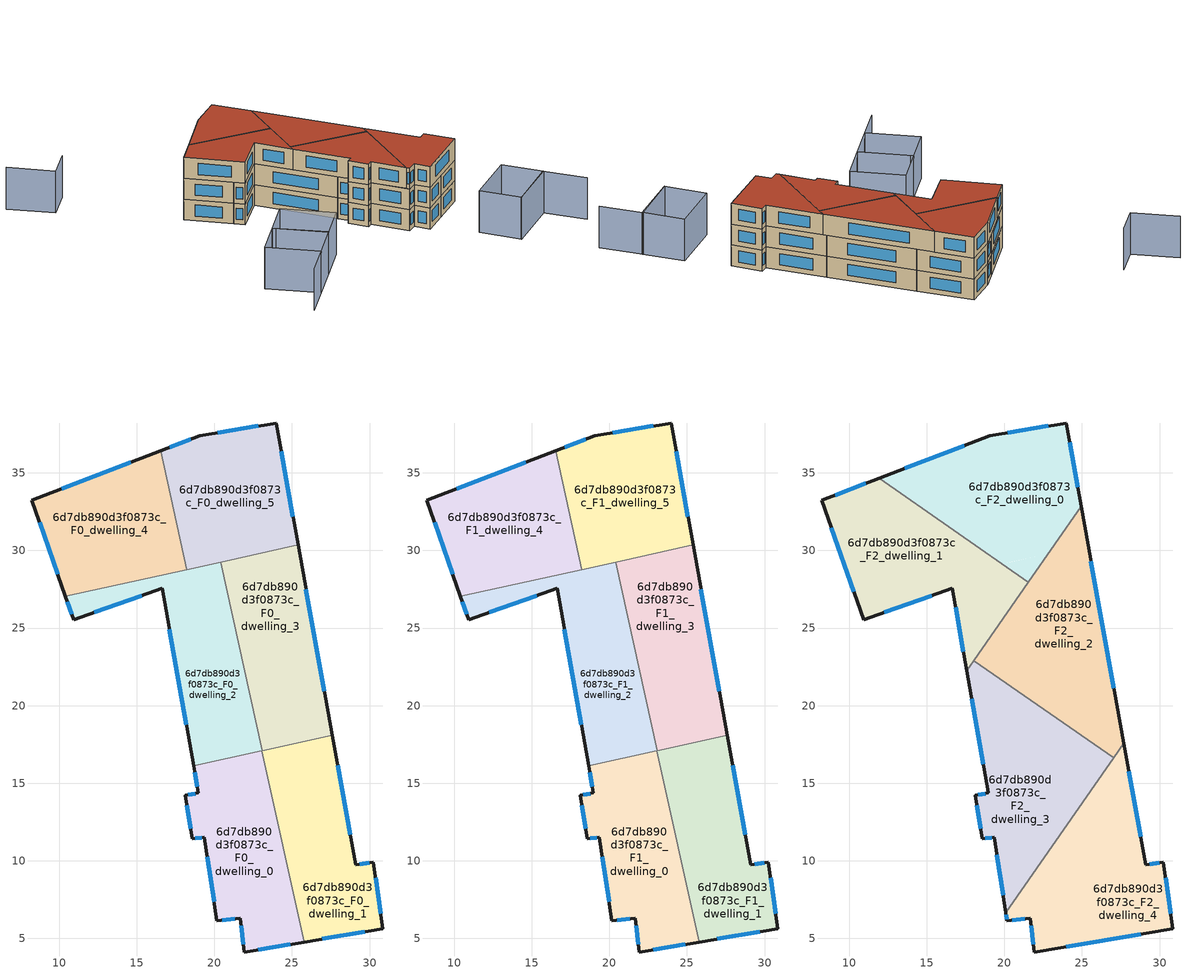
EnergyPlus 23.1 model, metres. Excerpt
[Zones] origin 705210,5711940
6d7db890d3f0873c_F0_dwelling_0
 floor ground (EU_floor_Construction): 23.06,17.09 25.79,4.77 21.94,4.13 21.66,6.31 20.17,6.13 19.35,11.53 18.58,11.42 18.11,14.22 18.97,14.38 18.66,16.11 z0
 wall outside (EU_wall_Construction): 18.66,16.11 18.97,14.38 18.11,14.22 18.58,11.42 19.35,11.53 20.17,6.13 21.66,6.31 21.94,4.13 25.79,4.77 z0:3
 wall to 6d7db890d3f0873c_F0_dwelling_1 (EU_wall_Construction): 25.79,4.77 23.06,17.09 z0:3
 wall to 6d7db890d3f0873c_F0_dwelling_2 (EU_wall_Construction): 23.06,17.09 18.66,16.11 z0:3
 window (EU_Window_Construction): 19.54,10.28 19.98,7.38 / 18.76,11.45 19.18,11.5 / 18.22,13.57 18.47,12.07 / 18.77,14.34 18.31,14.26 / 18.73,15.71 18.9,14.78 / 22.83,4.28 24.9,4.62 / 21.72,5.81 21.87,4.63 / 20.51,6.17 21.31,6.27 z0.69:2.31
6d7db890d3f0873c_F0_dwelling_1
 floor ground (EU_floor_Construction): 27.6,18.09 29.1,9.74 30.25,9.9 30.85,5.61 25.79,4.77 23.06,17.09 z0
 wall outside (EU_wall_Construction): 25.79,4.77 30.85,5.61 30.25,9.9 29.1,9.74 27.6,18.09 z0:3
 wall to 6d7db890d3f0873c_F0_dwelling_3 (EU_wall_Construction): 27.6,18.09 23.09,17.1 z0:3
 wall to 6d7db890d3f0873c_F0_dwelling_2 (EU_wall_Construction): 23.09,17.1 23.07,17.09 z0:3
 window (EU_Window_Construction): 28.76,11.68 27.95,16.16 / 29.99,9.86 29.37,9.78 / 30.71,6.61 30.39,8.91 / 26.96,4.97 29.68,5.42 z0.69:2.31
6d7db890d3f0873c_F0_dwelling_2
 floor ground (EU_floor_Construction): 20.4,29.25 23.09,17.1 18.66,16.11 16.64,27.56 10.93,25.54 10.41,27.03 z0
 wall outside (EU_wall_Construction): 10.41,27.03 10.93,25.54 16.64,27.56 18.66,16.11 z0:3
 wall to 6d7db890d3f0873c_F0_dwelling_3 (EU_wall_Construction): 23.09,17.1 20.4,29.25 z0:3
 wall to 6d7db890d3f0873c_F0_dwelling_4 (EU_wall_Construction): 18.23,28.77 10.41,27.03 z0:3
 wall to 6d7db890d3f0873c_F0_dwelling_5 (EU_wall_Construction): 20.4,29.25 18.23,28.77 z0:3
 window (EU_Window_Construction): 10.53,26.69 10.81,25.89 / 17.11,24.91 18.19,18.76 / 12.25,26.01 15.32,27.09 z0.69:2.31
6d7db890d3f0873c_F0_dwelling_3
 floor ground (EU_floor_Construction): 25.39,30.35 27.6,18.09 23.09,17.1 20.4,29.25 z0
 wall outside (EU_wall_Construction): 27.6,18.09 25.39,30.35 z0:3
 wall to 6d7db890d3f0873c_F0_dwelling_5 (EU_wall_Construction): 25.39,30.35 20.4,29.25 z0:3
 window (EU_Window_Construction): 27.09,20.93 25.9,27.52 z0.69:2.31
6d7db890d3f0873c_F0_dwelling_4
 floor ground (EU_floor_Construction): 16.54,36.41 18.23,28.77 10.41,27.03 8.24,33.24 z0
 wall outside (EU_wall_Construction): 16.54,36.41 8.24,33.24 10.41,27.03 z0:3
 wall to 6d7db890d3f0873c_F0_dwelling_5 (EU_wall_Construction): 18.23,28.77 16.54,36.41 z0:3
 window (EU_Window_Construction): 8.74,31.81 9.91,28.47 / 14.62,35.68 10.16,33.98 z0.69:2.31
6d7db890d3f0873c_F0_dwelling_5
 floor ground (EU_floor_Construction): 23.98,38.21 25.39,30.35 18.23,28.77 16.54,36.41 19.07,37.38 z0
 wall outside (EU_wall_Construction): 25.39,30.35 23.98,38.21 19.07,37.38 16.54,36.41 z0:3
 window (EU_Window_Construction): 18.49,37.15 17.13,36.63 / 22.84,38.02 20.21,37.57 / 25.07,32.17 24.31,36.39 z0.69:2.31
6d7db890d3f0873c_F1_dwelling_0
 floor to 6d7db890d3f0873c_F0_dwelling_0 (EU_floor_Construction): 23.06,17.09 25.79,4.77 21.94,4.13 21.66,6.31 20.17,6.13 19.35,11.53 18.58,11.42 18.11,14.22 18.97,14.38 18.66,16.11 z3
 wall outside (EU_wall_Construction): 18.66,16.11 18.97,14.38 18.11,14.22 18.58,11.42 19.35,11.53 20.17,6.13 21.66,6.31 21.94,4.13 25.79,4.77 z3:6
 wall to 6d7db890d3f0873c_F1_dwelling_1 (EU_wall_Construction): 25.79,4.77 23.06,17.09 z3:6
 wall to 6d7db890d3f0873c_F1_dwelling_2 (EU_wall_Construction): 23.06,17.09 18.66,16.11 z3:6
 window (EU_Window_Construction): 19.54,10.28 19.98,7.38 / 18.76,11.45 19.18,11.5 / 18.22,13.57 18.47,12.07 / 18.77,14.34 18.31,14.26 / 18.73,15.71 18.9,14.78 / 22.83,4.28 24.9,4.62 / 21.72,5.81 21.87,4.63 / 20.51,6.17 21.31,6.27 z3.69:5.31
6d7db890d3f0873c_F1_dwelling_1
 floor to 6d7db890d3f0873c_F0_dwelling_1 (EU_floor_Construction): 27.6,18.09 29.1,9.74 30.25,9.9 30.85,5.61 25.79,4.77 23.06,17.09 z3
 wall outside (EU_wall_Construction): 25.79,4.77 30.85,5.61 30.25,9.9 29.1,9.74 27.6,18.09 z3:6
 wall to 6d7db890d3f0873c_F1_dwelling_3 (EU_wall_Construction): 27.6,18.09 23.09,17.1 z3:6
 wall to 6d7db890d3f0873c_F1_dwelling_2 (EU_wall_Construction): 23.09,17.1 23.07,17.09 z3:6
 window (EU_Window_Construction): 28.76,11.68 27.95,16.16 / 29.99,9.86 29.37,9.78 / 30.71,6.61 30.39,8.91 / 26.96,4.97 29.68,5.42 z3.69:5.31
6d7db890d3f0873c_F1_dwelling_2
 floor to 6d7db890d3f0873c_F0_dwelling_2 (EU_floor_Construction): 20.4,29.25 23.09,17.1 18.66,16.11 16.64,27.56 10.93,25.54 10.41,27.03 z3
 wall outside (EU_wall_Construction): 10.41,27.03 10.93,25.54 16.64,27.56 18.66,16.11 z3:6
 wall to 6d7db890d3f0873c_F1_dwelling_3 (EU_wall_Construction): 23.09,17.1 20.4,29.25 z3:6
 wall to 6d7db890d3f0873c_F1_dwelling_4 (EU_wall_Construction): 18.23,28.77 10.41,27.03 z3:6
 wall to 6d7db890d3f0873c_F1_dwelling_5 (EU_wall_Construction): 20.4,29.25 18.23,28.77 z3:6
 window (EU_Window_Construction): 10.53,26.69 10.81,25.89 / 17.11,24.91 18.19,18.76 / 12.25,26.01 15.32,27.09 z3.69:5.31
6d7db890d3f0873c_F1_dwelling_3
 floor to 6d7db890d3f0873c_F0_dwelling_3 (EU_floor_Construction): 25.39,30.35 27.6,18.09 23.09,17.1 20.4,29.25 z3
 wall outside (EU_wall_Construction): 27.6,18.09 25.39,30.35 z3:6
 wall to 6d7db890d3f0873c_F1_dwelling_5 (EU_wall_Construction): 25.39,30.35 20.4,29.25 z3:6
 window (EU_Window_Construction): 27.09,20.93 25.9,27.52 z3.69:5.31
 ceiling adiabatic (EU_roof_Construction): 27.6,18.09 25.39,30.35 22.82,29.78 20.9,27.02 22.49,19.8 25.59,17.65 z6
6d7db890d3f0873c_F1_dwelling_4
 floor to 6d7db890d3f0873c_F0_dwelling_4 (EU_floor_Construction): 16.54,36.41 18.23,28.77 10.41,27.03 8.24,33.24 z3
 wall outside (EU_wall_Construction): 16.54,36.41 8.24,33.24 10.41,27.03 z3:6
 wall to 6d7db890d3f0873c_F1_dwelling_5 (EU_wall_Construction): 18.23,28.77 16.54,36.41 z3:6
 window (EU_Window_Construction): 8.74,31.81 9.91,28.47 / 14.62,35.68 10.16,33.98 z3.69:5.31
6d7db890d3f0873c_F1_dwelling_5
 floor to 6d7db890d3f0873c_F0_dwelling_5 (EU_floor_Construction): 23.98,38.21 25.39,30.35 18.23,28.77 16.54,36.41 19.07,37.38 z3
 wall outside (EU_wall_Construction): 25.39,30.35 23.98,38.21 19.07,37.38 16.54,36.41 z3:6
 window (EU_Window_Construction): 18.49,37.15 17.13,36.63 / 22.84,38.02 20.21,37.57 / 25.07,32.17 24.31,36.39 z3.69:5.31
 ceiling adiabatic (EU_roof_Construction): 25.39,30.35 24.95,32.84 22.82,29.78 z6
6d7db890d3f0873c_F2_dwelling_0
 floor to 6d7db890d3f0873c_F1_dwelling_5 (EU_floor_Construction): 23.98,38.21 24.95,32.84 22.82,29.78 19.87,29.13 17.84,30.54 16.54,36.41 19.07,37.38 z6
 floor to 6d7db890d3f0873c_F1_dwelling_4 (EU_floor_Construction): 16.54,36.41 17.84,30.54 11.93,34.65 z6
 floor to 6d7db890d3f0873c_F1_dwelling_3 (EU_floor_Construction): 22.82,29.78 21.55,27.96 20.53,28.67 20.4,29.25 z6
 floor to 6d7db890d3f0873c_F1_dwelling_2 (EU_floor_Construction): 20.4,29.25 20.53,28.67 19.87,29.13 z6
 wall outside (EU_wall_Construction): 24.95,32.84 23.98,38.21 19.07,37.38 11.93,34.65 z6:9
 wall to 6d7db890d3f0873c_F2_dwelling_1 (EU_wall_Construction): 11.93,34.65 21.55,27.96 z6:9
 wall to 6d7db890d3f0873c_F2_dwelling_2 (EU_wall_Construction): 21.55,27.96 24.95,32.84 z6:9
 window (EU_Window_Construction): 24.72,34.08 24.2,36.97 / 17.42,36.75 13.58,35.28 / 22.84,38.02 20.21,37.57 z6.69:8.31
 roof outside (EU_roof_Construction): 21.55,27.96 24.95,32.84 23.98,38.21 19.07,37.38 11.93,34.65 z9
6d7db890d3f0873c_F2_dwelling_1
 floor to 6d7db890d3f0873c_F1_dwelling_4 (EU_floor_Construction): 17.84,30.54 18.23,28.77 10.41,27.03 8.24,33.24 11.93,34.65 z6
 floor to 6d7db890d3f0873c_F1_dwelling_5 (EU_floor_Construction): 19.87,29.13 18.23,28.77 17.84,30.54 z6
 floor to 6d7db890d3f0873c_F1_dwelling_2 (EU_floor_Construction): 20.53,28.67 20.9,27.02 17.58,22.25 16.64,27.56 10.93,25.54 10.41,27.03 19.87,29.13 z6
 floor to 6d7db890d3f0873c_F1_dwelling_3 (EU_floor_Construction): 21.55,27.96 20.9,27.02 20.53,28.67 z6
 wall outside (EU_wall_Construction): 11.93,34.65 8.24,33.24 10.93,25.54 16.64,27.56 17.58,22.25 z6:9
 wall to 6d7db890d3f0873c_F2_dwelling_3 (EU_wall_Construction): 17.58,22.25 18.04,22.9 z6:9
 wall to 6d7db890d3f0873c_F2_dwelling_2 (EU_wall_Construction): 18.04,22.9 21.55,27.96 z6:9
 window (EU_Window_Construction): 16.86,26.33 17.36,23.48 / 12.25,26.01 15.32,27.09 / 8.86,31.46 10.31,27.33 / 11.08,34.32 9.1,33.57 z6.69:8.31
 roof outside (EU_roof_Construction): 17.58,22.25 21.55,27.96 11.93,34.65 8.24,33.24 10.93,25.54 16.64,27.56 z9
6d7db890d3f0873c_F2_dwelling_2
 floor to 6d7db890d3f0873c_F1_dwelling_2 (EU_floor_Construction): 20.9,27.02 22.49,19.8 18.04,22.9 z6
 floor to 6d7db890d3f0873c_F1_dwelling_1 (EU_floor_Construction): 27.6,18.09 27.69,17.58 27.04,16.64 25.59,17.65 z6
 floor adiabatic (EU_floor_Construction): 24.95,32.84 27.6,18.09 25.59,17.65 22.49,19.8 20.9,27.02 z6
 wall outside (EU_wall_Construction): 27.69,17.58 24.95,32.84 z6:9
 wall to 6d7db890d3f0873c_F2_dwelling_3 (EU_wall_Construction): 18.04,22.9 27.04,16.64 z6:9
 wall to 6d7db890d3f0873c_F2_dwelling_4 (EU_wall_Construction): 27.04,16.64 27.69,17.58 z6:9
 window (EU_Window_Construction): 27.06,21.11 25.58,29.31 z6.69:8.31
 roof outside (EU_roof_Construction): 27.04,16.64 27.69,17.58 24.95,32.84 18.04,22.9 z9
6d7db890d3f0873c_F2_dwelling_3
 floor to 6d7db890d3f0873c_F1_dwelling_0 (EU_floor_Construction): 23.06,17.09 24.1,12.41 20.09,6.65 19.35,11.53 18.58,11.42 18.11,14.22 18.97,14.38 18.96,14.43 18.66,16.11 z6
 floor to 6d7db890d3f0873c_F1_dwelling_2 (EU_floor_Construction): 22.49,19.8 23.09,17.1 18.66,16.11 17.58,22.25 18.04,22.9 z6
 floor to 6d7db890d3f0873c_F1_dwelling_1 (EU_floor_Construction): 27.04,16.64 24.1,12.41 23.07,17.09 23.09,17.1 25.59,17.65 z6
 floor to 6d7db890d3f0873c_F1_dwelling_3 (EU_floor_Construction): 25.59,17.65 23.09,17.1 22.49,19.8 z6
 wall outside (EU_wall_Construction): 17.58,22.25 18.96,14.43 18.97,14.38 18.11,14.22 18.58,11.42 19.35,11.53 20.09,6.65 z6:9
 wall to 6d7db890d3f0873c_F2_dwelling_4 (EU_wall_Construction): 20.09,6.65 27.04,16.64 z6:9
 window (EU_Window_Construction): 19.52,10.4 19.92,7.78 / 18.76,11.45 19.18,11.5 / 18.22,13.57 18.47,12.07 / 18.77,14.34 18.31,14.26 / 17.9,20.44 18.64,16.24 z6.69:8.31
 roof outside (EU_roof_Construction): 20.09,6.65 27.04,16.64 18.04,22.9 17.58,22.25 18.96,14.43 18.97,14.38 18.11,14.22 18.58,11.42 19.35,11.53 z9
6d7db890d3f0873c_F2_dwelling_4
 floor to 6d7db890d3f0873c_F1_dwelling_1 (EU_floor_Construction): 27.69,17.58 29.1,9.74 30.25,9.9 30.85,5.61 25.79,4.77 24.1,12.41 z6
 floor to 6d7db890d3f0873c_F1_dwelling_0 (EU_floor_Construction): 24.1,12.41 25.79,4.77 21.94,4.13 21.66,6.31 20.17,6.13 20.09,6.65 z6
 wall outside (EU_wall_Construction): 20.09,6.65 20.17,6.13 21.66,6.31 21.94,4.13 30.85,5.61 30.25,9.9 29.1,9.74 27.69,17.58 z6:9
 window (EU_Window_Construction): 24,4.47 28.79,5.27 / 21.72,5.81 21.87,4.63 / 20.51,6.17 21.31,6.27 / 20.11,6.53 20.15,6.25 / 28.78,11.56 28.02,15.77 / 29.99,9.86 29.37,9.78 / 30.71,6.61 30.39,8.91 z6.69:8.31
 roof outside (EU_roof_Construction): 30.85,5.61 30.25,9.9 29.1,9.74 27.69,17.58 20.09,6.65 20.17,6.13 21.66,6.31 21.94,4.13 z9
shading: 25.17,-7.72 33.61,-6.05 / 33.61,-6.05 34.8,-12.05 / 6.21,50.42 1.74,48.76 / 1.74,48.76 -0.55,54.94 / 25.3,-7.72 24.27,-1.91 / 24.27,-1.91 32.61,-0.43 / 32.61,-0.43 33.64,-6.23 / 33.64,-6.23 25.3,-7.72 / -4.67,13.57 -2.03,6.61 / -2.03,6.61 -7.09,4.69 / 3.53,8.72 -2.03,6.61 / -2.03,6.61 -4.67,13.57 / -4.67,13.57 0.89,15.68 / 0.89,15.68 3.53,8.72 / 3.52,8.71 0.89,15.66 / 0.89,15.66 6.5,17.78 / 6.5,17.78 9.13,10.83 / 9.13,10.83 3.52,8.71 z0:6
[Building]
EU S2 Campaign: North Axis=0; Terrain=City; Solar Distribution=FullExterior
[Site:Location]
London: Latitude=51.5; Longitude=-0.5; Time Zone=0; Elevation=25
[SizingPeriod:WeatherFileDays]
AnnualSizingPeriod: Begin Month=1; Begin Day of Month=1; End Month=12; End Day of Month=31; Day of Week for Start Day=Monday; Use Weather File Daylight Saving Period=No; Use Weather File Rain and Snow Indicators=No
[MATERIAL]
EU_InternalMass_Material: Roughness=MediumRough; Thickness=0.1; Conductivity=1; Density=1800; Specific Heat=900; Thermal Absorptance=0.9; Solar Absorptance=0.7; Visible Absorptance=0.7
[MATERIAL:NOMASS] Roughness=MediumRough; Thermal Absorptance=0.9; Solar Absorptance=0.7; Visible Absorptance=0.7
Name | Thermal Resistance
EU_wall_NoMass | 0.635353
EU_roof_NoMass | 0.675062
EU_floor_NoMass | 1.96382
[WINDOWMATERIAL:SIMPLEGLAZINGSYSTEM]
EU_Window_SimpleGlazing: UFactor=2.96269; Solar Heat Gain Coefficient=0.76; Visible Transmittance=0.76
[CONSTRUCTION]
EU_wall_Construction: EU_wall_NoMass
EU_roof_Construction: EU_roof_NoMass
EU_floor_Construction: EU_floor_NoMass
EU_Window_Construction: EU_Window_SimpleGlazing
EU_InternalMass_Construction: EU_InternalMass_Material
[ZONE] Type=1; Multiplier=1; Ceiling Height=autocalculate; Floor Area=autocalculate; Part of Total Floor Area=Yes
Name | Volume
6d7db890d3f0873c_F0_dwelling_0; 6d7db890d3f0873c_F1_dwelling_0 | 181.603
6d7db890d3f0873c_F2_dwelling_0 | 217.931
6d7db890d3f0873c_F0_dwelling_1; 6d7db890d3f0873c_F1_dwelling_1 | 181.605
6d7db890d3f0873c_F2_dwelling_1 | 217.937
6d7db890d3f0873c_F0_dwelling_2; 6d7db890d3f0873c_F1_dwelling_2 | 181.594
6d7db890d3f0873c_F2_dwelling_2 | 217.922
6d7db890d3f0873c_F0_dwelling_3; 6d7db890d3f0873c_F1_dwelling_3 | 181.613
6d7db890d3f0873c_F2_dwelling_3 | 217.941
6d7db890d3f0873c_F0_dwelling_4; 6d7db890d3f0873c_F1_dwelling_4 | 181.611
6d7db890d3f0873c_F2_dwelling_4 | 217.915
6d7db890d3f0873c_F0_dwelling_5; 6d7db890d3f0873c_F1_dwelling_5 | 181.598
[INTERNALMASS] Construction=EU_InternalMass_Construction
Name | Zone or ZoneList | Surface Area
6d7db890d3f0873c_F0_dwelling_0_EU_InternalMass | 6d7db890d3f0873c_F0_dwelling_0 | 60.5345
6d7db890d3f0873c_F0_dwelling_1_EU_InternalMass | 6d7db890d3f0873c_F0_dwelling_1 | 60.5349
6d7db890d3f0873c_F0_dwelling_2_EU_InternalMass | 6d7db890d3f0873c_F0_dwelling_2 | 60.5314
6d7db890d3f0873c_F0_dwelling_3_EU_InternalMass | 6d7db890d3f0873c_F0_dwelling_3 | 60.5379
6d7db890d3f0873c_F0_dwelling_4_EU_InternalMass | 6d7db890d3f0873c_F0_dwelling_4 | 60.5371
6d7db890d3f0873c_F0_dwelling_5_EU_InternalMass | 6d7db890d3f0873c_F0_dwelling_5 | 60.5331
6d7db890d3f0873c_F1_dwelling_0_EU_InternalMass | 6d7db890d3f0873c_F1_dwelling_0 | 60.5345
6d7db890d3f0873c_F1_dwelling_1_EU_InternalMass | 6d7db890d3f0873c_F1_dwelling_1 | 60.5349
6d7db890d3f0873c_F1_dwelling_2_EU_InternalMass | 6d7db890d3f0873c_F1_dwelling_2 | 60.5314
6d7db890d3f0873c_F1_dwelling_3_EU_InternalMass | 6d7db890d3f0873c_F1_dwelling_3 | 60.5379
6d7db890d3f0873c_F1_dwelling_4_EU_InternalMass | 6d7db890d3f0873c_F1_dwelling_4 | 60.5371
6d7db890d3f0873c_F1_dwelling_5_EU_InternalMass | 6d7db890d3f0873c_F1_dwelling_5 | 60.5331
6d7db890d3f0873c_F2_dwelling_0_EU_InternalMass | 6d7db890d3f0873c_F2_dwelling_0 | 72.6449
6d7db890d3f0873c_F2_dwelling_1_EU_InternalMass | 6d7db890d3f0873c_F2_dwelling_1 | 72.6455
6d7db890d3f0873c_F2_dwelling_2_EU_InternalMass | 6d7db890d3f0873c_F2_dwelling_2 | 72.6372
6d7db890d3f0873c_F2_dwelling_3_EU_InternalMass | 6d7db890d3f0873c_F2_dwelling_3 | 72.6466
6d7db890d3f0873c_F2_dwelling_4_EU_InternalMass | 6d7db890d3f0873c_F2_dwelling_4 | 72.6379
[OTHEREQUIPMENT] Fuel Type=Electricity; Design Level Calculation Method=Watts/Area; Power per Zone Floor Area=1; Fraction Latent=0; Fraction Radiant=0; Fraction Lost=0; Carbon Dioxide Generation Rate=0; EndUse Subcategory=EU_Step8_InternalGains
Name | Zone or ZoneList or Space or SpaceList | Schedule
EU_Step8_InternalGain_6d7db890d3f0873c_F0_dwelling_0_f000 | 6d7db890d3f0873c_F0_dwelling_0 | EU_Step8_GainSchedule_6d7db890d3f0873c_F0_dwelling_0_f000
EU_Step8_InternalGain_6d7db890d3f0873c_F0_dwelling_1_f000 | 6d7db890d3f0873c_F0_dwelling_1 | EU_Step8_GainSchedule_6d7db890d3f0873c_F0_dwelling_1_f000
EU_Step8_InternalGain_6d7db890d3f0873c_F0_dwelling_2_f000 | 6d7db890d3f0873c_F0_dwelling_2 | EU_Step8_GainSchedule_6d7db890d3f0873c_F0_dwelling_2_f000
EU_Step8_InternalGain_6d7db890d3f0873c_F0_dwelling_3_f000 | 6d7db890d3f0873c_F0_dwelling_3 | EU_Step8_GainSchedule_6d7db890d3f0873c_F0_dwelling_3_f000
EU_Step8_InternalGain_6d7db890d3f0873c_F0_dwelling_4_f000 | 6d7db890d3f0873c_F0_dwelling_4 | EU_Step8_GainSchedule_6d7db890d3f0873c_F0_dwelling_4_f000
EU_Step8_InternalGain_6d7db890d3f0873c_F0_dwelling_5_f000 | 6d7db890d3f0873c_F0_dwelling_5 | EU_Step8_GainSchedule_6d7db890d3f0873c_F0_dwelling_5_f000
EU_Step8_InternalGain_6d7db890d3f0873c_F1_dwelling_0_f000 | 6d7db890d3f0873c_F1_dwelling_0 | EU_Step8_GainSchedule_6d7db890d3f0873c_F1_dwelling_0_f000
EU_Step8_InternalGain_6d7db890d3f0873c_F1_dwelling_1_f000 | 6d7db890d3f0873c_F1_dwelling_1 | EU_Step8_GainSchedule_6d7db890d3f0873c_F1_dwelling_1_f000
EU_Step8_InternalGain_6d7db890d3f0873c_F1_dwelling_2_f000 | 6d7db890d3f0873c_F1_dwelling_2 | EU_Step8_GainSchedule_6d7db890d3f0873c_F1_dwelling_2_f000
EU_Step8_InternalGain_6d7db890d3f0873c_F1_dwelling_3_f000 | 6d7db890d3f0873c_F1_dwelling_3 | EU_Step8_GainSchedule_6d7db890d3f0873c_F1_dwelling_3_f000
EU_Step8_InternalGain_6d7db890d3f0873c_F1_dwelling_4_f000 | 6d7db890d3f0873c_F1_dwelling_4 | EU_Step8_GainSchedule_6d7db890d3f0873c_F1_dwelling_4_f000
EU_Step8_InternalGain_6d7db890d3f0873c_F1_dwelling_5_f000 | 6d7db890d3f0873c_F1_dwelling_5 | EU_Step8_GainSchedule_6d7db890d3f0873c_F1_dwelling_5_f000
EU_Step8_InternalGain_6d7db890d3f0873c_F2_dwelling_0_f000 | 6d7db890d3f0873c_F2_dwelling_0 | EU_Step8_GainSchedule_6d7db890d3f0873c_F2_dwelling_0_f000
EU_Step8_InternalGain_6d7db890d3f0873c_F2_dwelling_1_f000 | 6d7db890d3f0873c_F2_dwelling_1 | EU_Step8_GainSchedule_6d7db890d3f0873c_F2_dwelling_1_f000
EU_Step8_InternalGain_6d7db890d3f0873c_F2_dwelling_2_f000 | 6d7db890d3f0873c_F2_dwelling_2 | EU_Step8_GainSchedule_6d7db890d3f0873c_F2_dwelling_2_f000
EU_Step8_InternalGain_6d7db890d3f0873c_F2_dwelling_3_f000 | 6d7db890d3f0873c_F2_dwelling_3 | EU_Step8_GainSchedule_6d7db890d3f0873c_F2_dwelling_3_f000
EU_Step8_InternalGain_6d7db890d3f0873c_F2_dwelling_4_f000 | 6d7db890d3f0873c_F2_dwelling_4 | EU_Step8_GainSchedule_6d7db890d3f0873c_F2_dwelling_4_f000
[ZONEVENTILATION:DESIGNFLOWRATE] Schedule=EU_AlwaysOn; Design Flow Rate Calculation Method=AirChanges/Hour; Air Changes per Hour=0.555504; Ventilation Type=Natural; Fan Pressure Rise=0; Fan Total Efficiency=1; Constant Term Coefficient=1; Temperature Term Coefficient=0; Velocity Term Coefficient=0; Velocity Squared Term Coefficient=0; Minimum Indoor Temperature=-100; Maximum Indoor Temperature=100; Delta Temperature=-100; Minimum Outdoor Temperature=-100; Maximum Outdoor Temperature=100; Maximum Wind Speed=40
Name | Zone or ZoneList or Space or SpaceList
EU_ConstantAir_6d7db890d3f0873c_F0_dwelling_0 | 6d7db890d3f0873c_F0_dwelling_0
EU_ConstantAir_6d7db890d3f0873c_F0_dwelling_1 | 6d7db890d3f0873c_F0_dwelling_1
EU_ConstantAir_6d7db890d3f0873c_F0_dwelling_2 | 6d7db890d3f0873c_F0_dwelling_2
EU_ConstantAir_6d7db890d3f0873c_F0_dwelling_3 | 6d7db890d3f0873c_F0_dwelling_3
EU_ConstantAir_6d7db890d3f0873c_F0_dwelling_4 | 6d7db890d3f0873c_F0_dwelling_4
EU_ConstantAir_6d7db890d3f0873c_F0_dwelling_5 | 6d7db890d3f0873c_F0_dwelling_5
EU_ConstantAir_6d7db890d3f0873c_F1_dwelling_0 | 6d7db890d3f0873c_F1_dwelling_0
EU_ConstantAir_6d7db890d3f0873c_F1_dwelling_1 | 6d7db890d3f0873c_F1_dwelling_1
EU_ConstantAir_6d7db890d3f0873c_F1_dwelling_2 | 6d7db890d3f0873c_F1_dwelling_2
EU_ConstantAir_6d7db890d3f0873c_F1_dwelling_3 | 6d7db890d3f0873c_F1_dwelling_3
EU_ConstantAir_6d7db890d3f0873c_F1_dwelling_4 | 6d7db890d3f0873c_F1_dwelling_4
EU_ConstantAir_6d7db890d3f0873c_F1_dwelling_5 | 6d7db890d3f0873c_F1_dwelling_5
EU_ConstantAir_6d7db890d3f0873c_F2_dwelling_0 | 6d7db890d3f0873c_F2_dwelling_0
EU_ConstantAir_6d7db890d3f0873c_F2_dwelling_1 | 6d7db890d3f0873c_F2_dwelling_1
EU_ConstantAir_6d7db890d3f0873c_F2_dwelling_2 | 6d7db890d3f0873c_F2_dwelling_2
EU_ConstantAir_6d7db890d3f0873c_F2_dwelling_3 | 6d7db890d3f0873c_F2_dwelling_3
EU_ConstantAir_6d7db890d3f0873c_F2_dwelling_4 | 6d7db890d3f0873c_F2_dwelling_4
[HVACTEMPLATE:THERMOSTAT] Constant Heating Setpoint=20; Constant Cooling Setpoint=50
EU_HeatOnly_6d7db890d3f0873c_F0_dwelling_0; EU_HeatOnly_6d7db890d3f0873c_F0_dwelling_1; EU_HeatOnly_6d7db890d3f0873c_F0_dwelling_2; EU_HeatOnly_6d7db890d3f0873c_F0_dwelling_3; EU_HeatOnly_6d7db890d3f0873c_F0_dwelling_4; EU_HeatOnly_6d7db890d3f0873c_F0_dwelling_5; EU_HeatOnly_6d7db890d3f0873c_F1_dwelling_0; EU_HeatOnly_6d7db890d3f0873c_F1_dwelling_1; EU_HeatOnly_6d7db890d3f0873c_F1_dwelling_2; EU_HeatOnly_6d7db890d3f0873c_F1_dwelling_3; EU_HeatOnly_6d7db890d3f0873c_F1_dwelling_4; EU_HeatOnly_6d7db890d3f0873c_F1_dwelling_5; EU_HeatOnly_6d7db890d3f0873c_F2_dwelling_0; EU_HeatOnly_6d7db890d3f0873c_F2_dwelling_1; EU_HeatOnly_6d7db890d3f0873c_F2_dwelling_2; EU_HeatOnly_6d7db890d3f0873c_F2_dwelling_3; EU_HeatOnly_6d7db890d3f0873c_F2_dwelling_4
[HVACTEMPLATE:ZONE:IDEALLOADSAIRSYSTEM] System Availability Schedule=EU_AlwaysOn; Maximum Heating Supply Air Temperature=50; Minimum Cooling Supply Air Temperature=13; Maximum Heating Supply Air Humidity Ratio=0.0156; Minimum Cooling Supply Air Humidity Ratio=0.0077; Heating Limit=NoLimit; Cooling Limit=NoLimit; Heating Availability Schedule=EU_AlwaysOn; Cooling Availability Schedule=EU_CoolingOff; Dehumidification Control Type=ConstantSensibleHeatRatio; Cooling Sensible Heat Ratio=0.7; Dehumidification Setpoint=60; Humidification Control Type=None; Humidification Setpoint=30; Outdoor Air Method=None; Outdoor Air Flow Rate per Person=0.00944; Outdoor Air Flow Rate per Zone Floor Area=0; Outdoor Air Flow Rate per Zone=0; Demand Controlled Ventilation Type=None; Outdoor Air Economizer Type=NoEconomizer; Heat Recovery Type=None; Sensible Heat Recovery Effectiveness=0.7; Latent Heat Recovery Effectiveness=0.65
Name | Template Thermostat
6d7db890d3f0873c_F0_dwelling_0 | EU_HeatOnly_6d7db890d3f0873c_F0_dwelling_0
6d7db890d3f0873c_F0_dwelling_1 | EU_HeatOnly_6d7db890d3f0873c_F0_dwelling_1
6d7db890d3f0873c_F0_dwelling_2 | EU_HeatOnly_6d7db890d3f0873c_F0_dwelling_2
6d7db890d3f0873c_F0_dwelling_3 | EU_HeatOnly_6d7db890d3f0873c_F0_dwelling_3
6d7db890d3f0873c_F0_dwelling_4 | EU_HeatOnly_6d7db890d3f0873c_F0_dwelling_4
6d7db890d3f0873c_F0_dwelling_5 | EU_HeatOnly_6d7db890d3f0873c_F0_dwelling_5
6d7db890d3f0873c_F1_dwelling_0 | EU_HeatOnly_6d7db890d3f0873c_F1_dwelling_0
6d7db890d3f0873c_F1_dwelling_1 | EU_HeatOnly_6d7db890d3f0873c_F1_dwelling_1
6d7db890d3f0873c_F1_dwelling_2 | EU_HeatOnly_6d7db890d3f0873c_F1_dwelling_2
6d7db890d3f0873c_F1_dwelling_3 | EU_HeatOnly_6d7db890d3f0873c_F1_dwelling_3
6d7db890d3f0873c_F1_dwelling_4 | EU_HeatOnly_6d7db890d3f0873c_F1_dwelling_4
6d7db890d3f0873c_F1_dwelling_5 | EU_HeatOnly_6d7db890d3f0873c_F1_dwelling_5
6d7db890d3f0873c_F2_dwelling_0 | EU_HeatOnly_6d7db890d3f0873c_F2_dwelling_0
6d7db890d3f0873c_F2_dwelling_1 | EU_HeatOnly_6d7db890d3f0873c_F2_dwelling_1
6d7db890d3f0873c_F2_dwelling_2 | EU_HeatOnly_6d7db890d3f0873c_F2_dwelling_2
6d7db890d3f0873c_F2_dwelling_3 | EU_HeatOnly_6d7db890d3f0873c_F2_dwelling_3
6d7db890d3f0873c_F2_dwelling_4 | EU_HeatOnly_6d7db890d3f0873c_F2_dwelling_4
[SIZING:ZONE] Zone Cooling Design Supply Air Temperature Input Method=SupplyAirTemperature; Zone Cooling Design Supply Air Temperature=13; Zone Heating Design Supply Air Temperature Input Method=SupplyAirTemperature; Zone Heating Design Supply Air Temperature=50; Zone Cooling Design Supply Air Humidity Ratio=0.008; Zone Heating Design Supply Air Humidity Ratio=0.008; Cooling Design Air Flow Method=DesignDay; Cooling Design Air Flow Rate=0; Cooling Minimum Air Flow per Zone Floor Area=0.000762; Cooling Minimum Air Flow=0; Cooling Minimum Air Flow Fraction=0.2; Heating Design Air Flow Method=DesignDay; Heating Design Air Flow Rate=0; Heating Maximum Air Flow per Zone Floor Area=0.002032; Heating Maximum Air Flow=0.141576; Heating Maximum Air Flow Fraction=0.3; Account for Dedicated Outdoor Air System=No; Dedicated Outdoor Air System Control Strategy=NeutralSupplyAir; Dedicated Outdoor Air Low Setpoint Temperature for Design=autosize; Dedicated Outdoor Air High Setpoint Temperature for Design=autosize; Zone Load Sizing Method=Sensible Load Only No Latent Load; Zone Latent Cooling Design Supply Air Humidity Ratio Input Method=HumidityRatioDifference; Zone Cooling Design Supply Air Humidity Ratio Difference=0.005; Zone Latent Heating Design Supply Air Humidity Ratio Input Method=HumidityRatioDifference; Zone Humidification Design Supply Air Humidity Ratio Difference=0.005
6d7db890d3f0873c_F0_dwelling_0; 6d7db890d3f0873c_F0_dwelling_1; 6d7db890d3f0873c_F0_dwelling_2; 6d7db890d3f0873c_F0_dwelling_3; 6d7db890d3f0873c_F0_dwelling_4; 6d7db890d3f0873c_F0_dwelling_5; 6d7db890d3f0873c_F1_dwelling_0; 6d7db890d3f0873c_F1_dwelling_1; 6d7db890d3f0873c_F1_dwelling_2; 6d7db890d3f0873c_F1_dwelling_3; 6d7db890d3f0873c_F1_dwelling_4; 6d7db890d3f0873c_F1_dwelling_5; 6d7db890d3f0873c_F2_dwelling_0; 6d7db890d3f0873c_F2_dwelling_1; 6d7db890d3f0873c_F2_dwelling_2; 6d7db890d3f0873c_F2_dwelling_3; 6d7db890d3f0873c_F2_dwelling_4
[SCHEDULE:CONSTANT]
Name | Hourly Value
EU_AlwaysOn | 1
EU_CoolingOff | 0
[SCHEDULE:FILE] Column Number=1; Rows to Skip at Top=0; Number of Hours of Data=8760; Column Separator=Comma; Interpolate to Timestep=No; Minutes per Item=60; Adjust Schedule for Daylight Savings=Yes
Name | File
EU_Step8_GainSchedule_6d7db890d3f0873c_F0_dwelling_0_f000 | ../../schedules/6d7db890d3f0873c/6d7db890d3f0873c_F0_dwelling_0_f000_gain.csv
EU_Step8_GainSchedule_6d7db890d3f0873c_F0_dwelling_1_f000 | ../../schedules/6d7db890d3f0873c/6d7db890d3f0873c_F0_dwelling_1_f000_gain.csv
EU_Step8_GainSchedule_6d7db890d3f0873c_F0_dwelling_2_f000 | ../../schedules/6d7db890d3f0873c/6d7db890d3f0873c_F0_dwelling_2_f000_gain.csv
EU_Step8_GainSchedule_6d7db890d3f0873c_F0_dwelling_3_f000 | ../../schedules/6d7db890d3f0873c/6d7db890d3f0873c_F0_dwelling_3_f000_gain.csv
EU_Step8_GainSchedule_6d7db890d3f0873c_F0_dwelling_4_f000 | ../../schedules/6d7db890d3f0873c/6d7db890d3f0873c_F0_dwelling_4_f000_gain.csv
EU_Step8_GainSchedule_6d7db890d3f0873c_F0_dwelling_5_f000 | ../../schedules/6d7db890d3f0873c/6d7db890d3f0873c_F0_dwelling_5_f000_gain.csv
EU_Step8_GainSchedule_6d7db890d3f0873c_F1_dwelling_0_f000 | ../../schedules/6d7db890d3f0873c/6d7db890d3f0873c_F1_dwelling_0_f000_gain.csv
EU_Step8_GainSchedule_6d7db890d3f0873c_F1_dwelling_1_f000 | ../../schedules/6d7db890d3f0873c/6d7db890d3f0873c_F1_dwelling_1_f000_gain.csv
EU_Step8_GainSchedule_6d7db890d3f0873c_F1_dwelling_2_f000 | ../../schedules/6d7db890d3f0873c/6d7db890d3f0873c_F1_dwelling_2_f000_gain.csv
EU_Step8_GainSchedule_6d7db890d3f0873c_F1_dwelling_3_f000 | ../../schedules/6d7db890d3f0873c/6d7db890d3f0873c_F1_dwelling_3_f000_gain.csv
EU_Step8_GainSchedule_6d7db890d3f0873c_F1_dwelling_4_f000 | ../../schedules/6d7db890d3f0873c/6d7db890d3f0873c_F1_dwelling_4_f000_gain.csv
EU_Step8_GainSchedule_6d7db890d3f0873c_F1_dwelling_5_f000 | ../../schedules/6d7db890d3f0873c/6d7db890d3f0873c_F1_dwelling_5_f000_gain.csv
EU_Step8_GainSchedule_6d7db890d3f0873c_F2_dwelling_0_f000 | ../../schedules/6d7db890d3f0873c/6d7db890d3f0873c_F2_dwelling_0_f000_gain.csv
EU_Step8_GainSchedule_6d7db890d3f0873c_F2_dwelling_1_f000 | ../../schedules/6d7db890d3f0873c/6d7db890d3f0873c_F2_dwelling_1_f000_gain.csv
EU_Step8_GainSchedule_6d7db890d3f0873c_F2_dwelling_2_f000 | ../../schedules/6d7db890d3f0873c/6d7db890d3f0873c_F2_dwelling_2_f000_gain.csv
EU_Step8_GainSchedule_6d7db890d3f0873c_F2_dwelling_3_f000 | ../../schedules/6d7db890d3f0873c/6d7db890d3f0873c_F2_dwelling_3_f000_gain.csv
EU_Step8_GainSchedule_6d7db890d3f0873c_F2_dwelling_4_f000 | ../../schedules/6d7db890d3f0873c/6d7db890d3f0873c_F2_dwelling_4_f000_gain.csv
